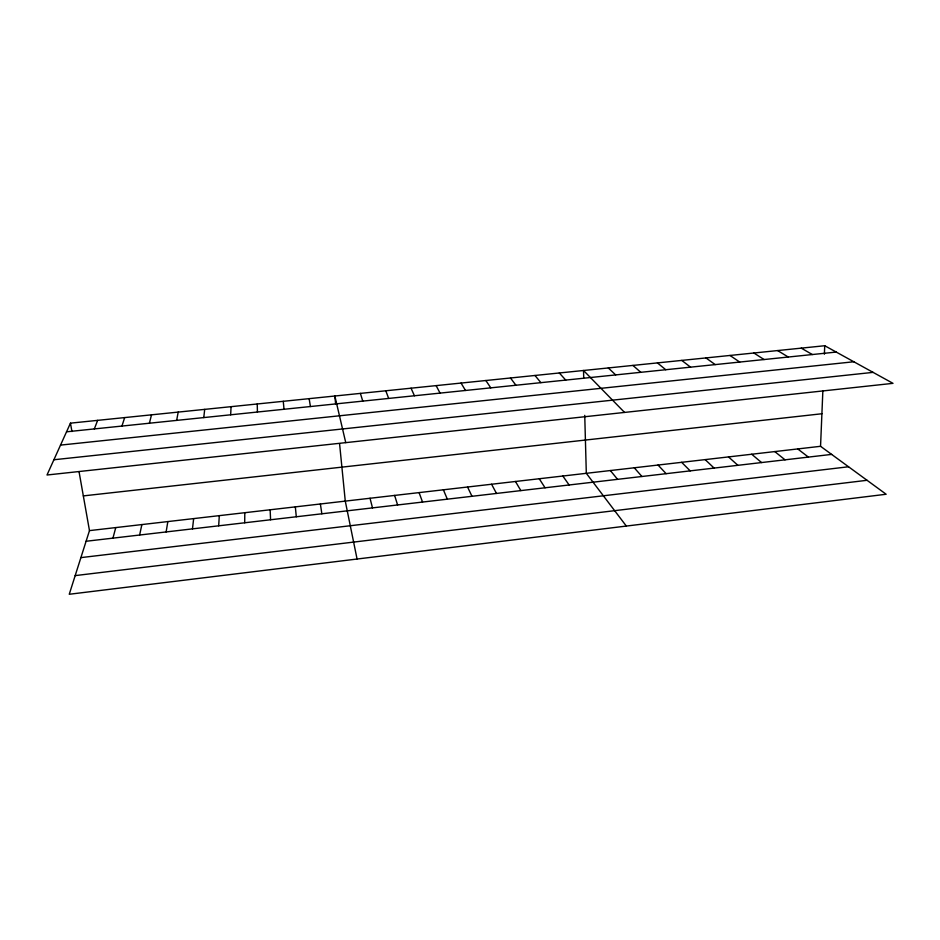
<?xml version="1.0" encoding="UTF-8"?>
<svg xmlns="http://www.w3.org/2000/svg" width="940" height="940" viewBox="0 0 940 940"><rect width="100%" height="100%" fill="white"/><g stroke="black" fill="none" stroke-linecap="round" stroke-linejoin="round"><path stroke-width="1.41" d="M244.706 522.781L244.8 512.699M79.113 472.08L89.476 530.618L69.254 594.268L886.15 494.252L820.55 446.3L822.852 391.017M824.38 354.239L824.732 345.732L70.453 423.153L47 475.005L893 383.344L824.732 345.732M230.676 414.798L231.064 406.668M218.679 525.812L219.302 515.637M192.488 528.868L193.652 518.598M203.757 417.583L204.709 409.37M166.133 531.934L167.837 521.571M176.661 420.392L178.189 412.096M139.625 535.024L141.881 524.567M149.401 423.212L151.516 414.834M112.941 538.138L115.761 527.587M121.953 426.055L124.668 417.583M94.341 428.922L97.642 420.356M75.177 575.609L867.056 480.293M80.899 557.62L848.55 466.769M89.476 530.618L820.55 446.3M86.092 541.264L831.618 454.396M83.331 495.897L821.901 413.753M53.897 459.754L873.084 372.369M60.524 445.102L853.826 361.759M66.54 431.801L836.224 352.065M801.268 348.141L812.325 354.545M777.65 350.573L788.261 357.036M753.892 353.005L764.067 359.538M729.992 355.461L739.709 362.065M705.952 357.929L715.211 364.603M797.731 448.932L808.4 457.099M681.759 360.408L690.559 367.152M774.783 451.576L785.041 459.825M657.424 362.911L665.755 369.726M751.706 454.231L761.541 462.562M632.937 365.425L640.798 372.311M728.5 456.911L737.9 465.312M608.309 367.951L615.677 374.907M705.141 459.601L714.118 468.085M681.653 462.315L690.195 470.87M624.548 412.425L583.529 370.489L583.716 377.739M658.035 465.041L666.131 473.678M559.323 372.98L565.727 380.089M634.265 467.779L641.914 476.498M534.978 375.471L540.899 382.662M610.366 470.541L617.557 479.329M626.322 526.059L586.313 473.314L584.739 415.351M510.49 377.986L515.919 385.247M562.837 476.016L569.123 484.981M485.851 380.512L490.786 387.856M539.231 478.742L545.059 487.778M461.058 383.062L465.488 390.464M515.472 481.48L520.842 490.61M491.585 484.241L496.485 493.441M436.125 385.623L440.049 393.108M467.556 487.002L471.986 496.297M411.038 388.197L414.446 395.764M443.386 489.799L447.334 499.175M385.788 390.781L388.678 398.431M419.076 492.595L422.542 502.054M394.624 495.415L397.596 504.968M360.396 393.39L362.758 401.11M370.019 498.259L372.498 507.894M345.744 442.634L334.852 396.01L335.662 404.224M357.071 559.03L345.274 501.114L339.587 443.845M70.453 423.153L71.945 431.554M309.143 398.654L310.423 406.538M320.376 503.981L321.856 513.792M295.336 506.872L296.3 516.765M283.269 401.31L284.009 409.264M270.144 509.774L270.579 519.761M257.243 403.977L257.419 412.026"/></g></svg>
